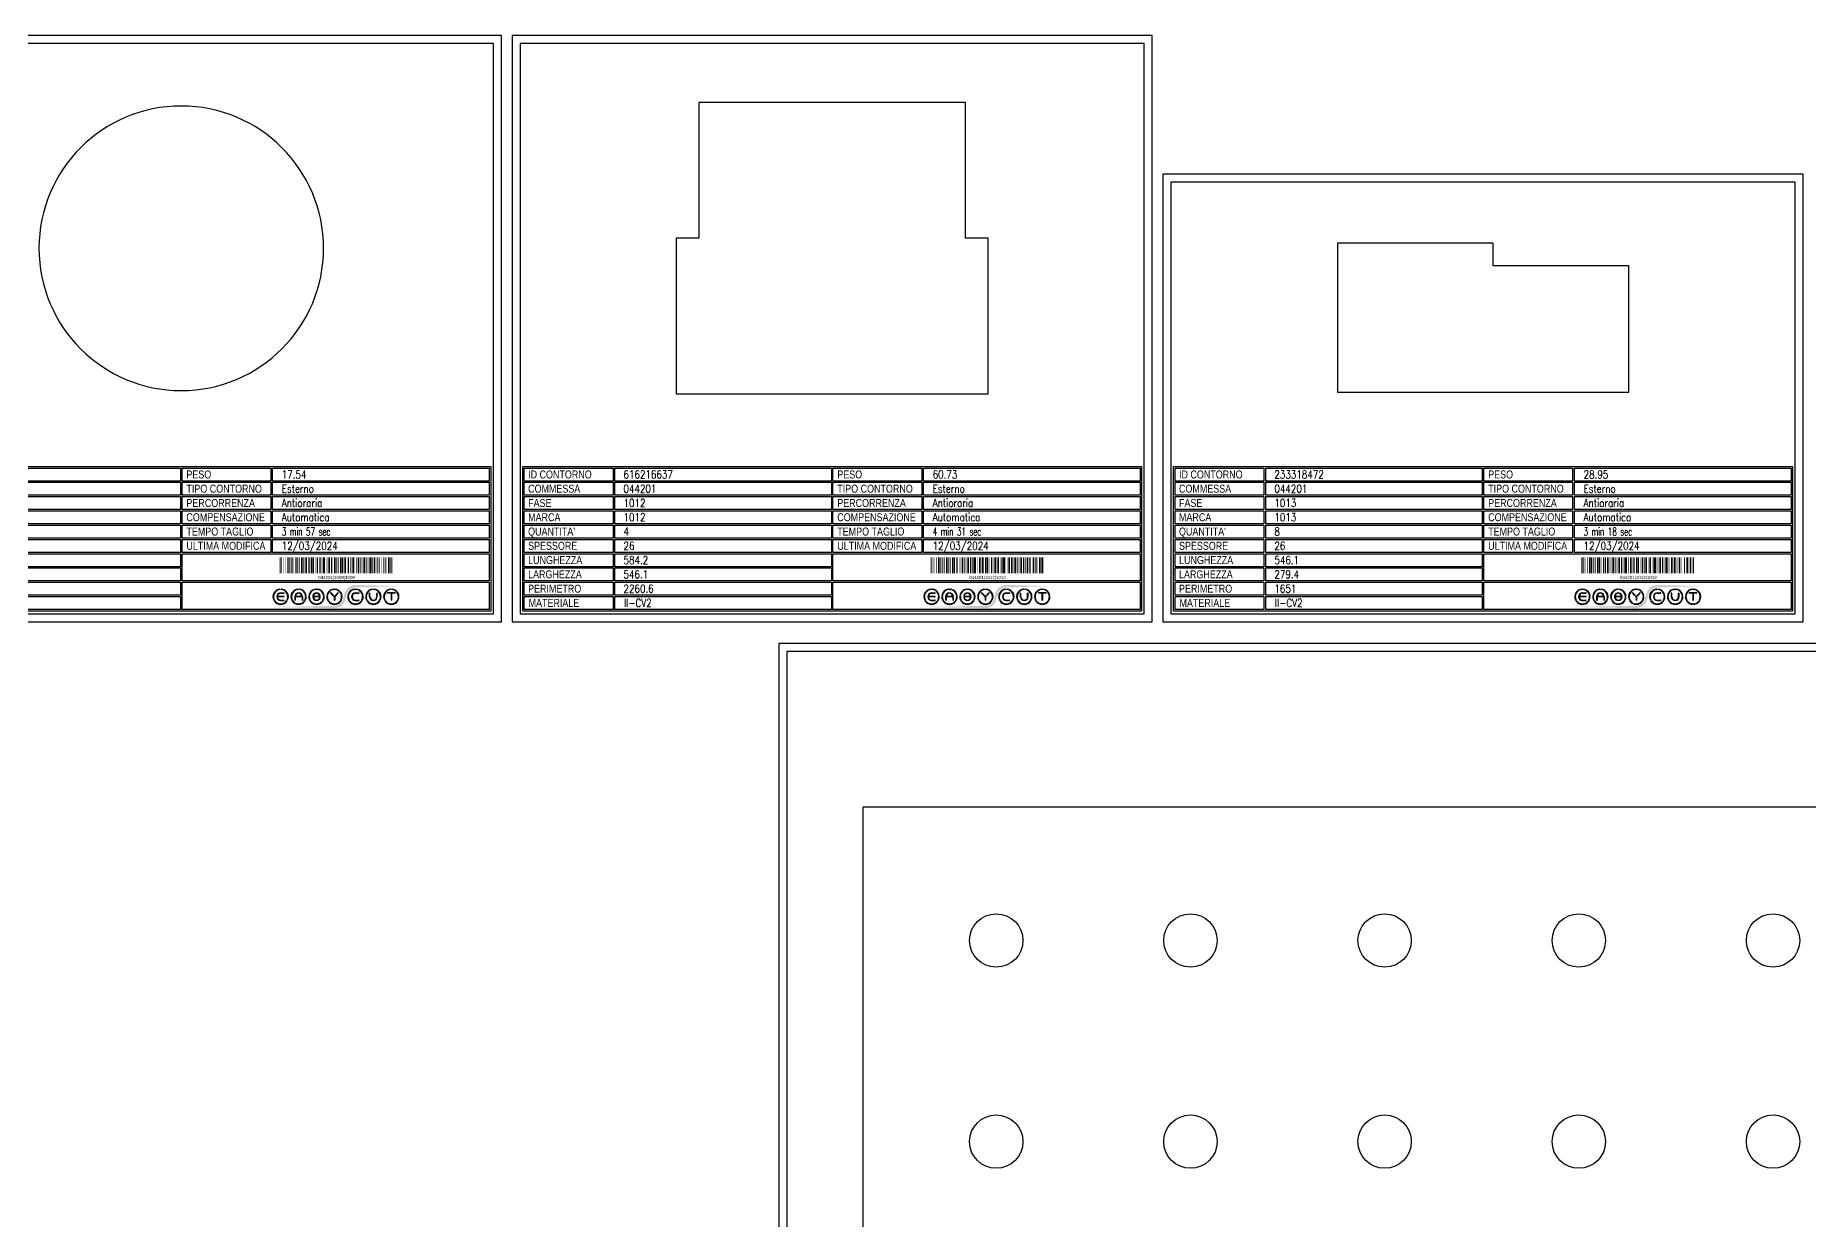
# Model space of a CAD drawing. Header units: millimetres. Extents: x 28039 to 145264, y 9873 to 40131.
# Drawn here: x 35985 to 39309, y 14433 to 16652 of the extents above; entities that cross this region are included whole.
import ezdxf
from ezdxf.enums import TextEntityAlignment as Align

# ---------------------------------------------------------------- set-up
doc = ezdxf.new("R2010")
doc.units = ezdxf.units.MM
doc.styles.add('EasyCutStyle', font='romans.shx', dxfattribs={"width": 0.8})
doc.styles.add('EasyCutStyle1', font='arial.ttf', dxfattribs={"width": 0.8})

# ---------------------------------------------------------------- blocks, each defined once
blk = doc.blocks.new('*U81')
at = {"color": 5}
blk.add_lwpolyline([(0, 0), (3000, 0), (3000, 3299), (0, 3299)], close=True, dxfattribs=at)
at = {"color": 7}
blk.add_lwpolyline([(15, 15), (2985, 15), (2985, 3284), (15, 3284)], close=True, dxfattribs=at)
at = {"color": 253}
blk.add_lwpolyline([(20, 291), (1180, 291), (1180, 20), (20, 20)], close=True, dxfattribs=at)
at = {"color": 2}
for points in [[(23, 288.1), (189.3, 288.1), (189.3, 263.7), (23, 263.7)], [(23, 288.1), (189.3, 288.1), (189.3, 263.7), (23, 263.7)], [(601.5, 288.1), (767.9, 288.1), (767.9, 263.7), (601.5, 263.7)], [(23, 261.4), (189.3, 261.4), (189.3, 237), (23, 237)], [(23, 234.6), (189.3, 234.6), (189.3, 210.2), (23, 210.2)], [(601.5, 261.4), (767.9, 261.4), (767.9, 237), (601.5, 237)], [(601.5, 234.6), (767.9, 234.6), (767.9, 210.2), (601.5, 210.2)], [(23, 207.9), (189.3, 207.9), (189.3, 183.4), (23, 183.4)], [(601.5, 207.9), (767.9, 207.9), (767.9, 183.4), (601.5, 183.4)], [(23, 181.1), (189.3, 181.1), (189.3, 156.7), (23, 156.7)], [(601.5, 181.1), (767.9, 181.1), (767.9, 156.7), (601.5, 156.7)], [(23, 154.3), (189.3, 154.3), (189.3, 129.9), (23, 129.9)], [(601.5, 154.3), (767.9, 154.3), (767.9, 129.9), (601.5, 129.9)], [(23, 127.6), (189.3, 127.6), (189.3, 103.1), (23, 103.1)], [(23, 100.8), (189.3, 100.8), (189.3, 76.4), (23, 76.4)], [(23, 74), (189.3, 74), (189.3, 49.6), (23, 49.6)], [(23, 47.3), (189.3, 47.3), (189.3, 22.9), (23, 22.9)]]:
    blk.add_lwpolyline(points, close=True, dxfattribs=at)
at = {"color": 1}
for points in [[(192.7, 288.1), (598.5, 288.1), (598.5, 263.7), (192.7, 263.7)], [(771.3, 288.1), (1177.2, 288.1), (1177.2, 263.7), (771.3, 263.7)], [(192.7, 261.4), (598.5, 261.4), (598.5, 237), (192.7, 237)], [(192.7, 234.6), (598.5, 234.6), (598.5, 210.2), (192.7, 210.2)], [(771.3, 261.4), (1177.2, 261.4), (1177.2, 237), (771.3, 237)], [(771.3, 234.6), (1177.2, 234.6), (1177.2, 210.2), (771.3, 210.2)], [(192.7, 207.9), (598.5, 207.9), (598.5, 183.4), (192.7, 183.4)], [(771.3, 207.9), (1177.2, 207.9), (1177.2, 183.4), (771.3, 183.4)], [(192.7, 181.1), (598.5, 181.1), (598.5, 156.7), (192.7, 156.7)], [(771.3, 181.1), (1177.2, 181.1), (1177.2, 156.7), (771.3, 156.7)], [(192.7, 154.3), (598.5, 154.3), (598.5, 129.9), (192.7, 129.9)], [(771.3, 154.3), (1177.2, 154.3), (1177.2, 129.9), (771.3, 129.9)], [(192.7, 127.6), (598.5, 127.6), (598.5, 103.1), (192.7, 103.1)], [(192.7, 100.8), (598.5, 100.8), (598.5, 76.4), (192.7, 76.4)], [(601.5, 127.6), (1177.2, 127.6), (1177.2, 76.4), (601.5, 76.4)], [(192.7, 74), (598.5, 74), (598.5, 49.6), (192.7, 49.6)], [(601.5, 74), (1177.2, 74), (1177.2, 22.9), (601.5, 22.9)], [(192.7, 47.3), (598.5, 47.3), (598.5, 22.9), (192.7, 22.9)]]:
    blk.add_lwpolyline(points, close=True, dxfattribs=at)
at = {"color": 161, "style": 'EasyCutStyle1', "width": 0.8}
for s, p in [('ID CONTORNO', (30.1, 268.6)), ('PESO', (609.6, 268.6)), ('COMMESSA', (30.1, 241.9)), ('TIPO CONTORNO', (609.6, 241.9)), ('FASE', (30.1, 215.1)), ('MARCA', (30.1, 188.4)), ('COMPENSAZIONE', (609.6, 188.4)), ('PERCORRENZA', (609.6, 215.1)), ("QUANTITA'", (30.1, 161.6)), ('TEMPO TAGLIO', (609.6, 161.6)), ('SPESSORE', (30.1, 134.8)), ('ULTIMA MODIFICA', (609.6, 134.8)), ('LUNGHEZZA', (30.1, 108.1)), ('LARGHEZZA', (30.1, 81.3)), ('PERIMETRO', (30.1, 54.5)), ('MATERIALE', (31, 27.8))]:
    blk.add_text(s, height=15, dxfattribs=at).set_placement(p)
at = {"style": 'EasyCutStyle'}
for tag, p, width in [('IDSHAPE', (208.9, 268.6), 0.8), ('WEIGTHSHAPE', (788.4, 268.6), 0.8), ('ORDERSHAPE', (208.9, 241.9), 0.8), ('TYPESHAPE', (788.4, 241.9), 0.8), ('PHASESHAPE', (208.9, 215.1), 0.8), ('MKSHAPE', (208.9, 188.4), 0.8), ('JOUSHAPE', (788.4, 215.1), 0.8), ('COMPSHAPE', (788.4, 188.4), 0.8), ('QTASHAPE', (208.9, 161.6), 0.8), ('TIMECUTSHAPE', (788.4, 161.6), 0.65), ('TKSHAPE', (208.9, 134.8), 0.8), ('LASTMODIFYSHAPE', (788.4, 134.8), 0.8), ('LENGTHSHAPE', (208.9, 108.1), 0.8), ('HEIGHTSHAPE', (208.9, 81.3), 0.8), ('PERIMETERSHAPE', (208.9, 54.5), 0.8), ('MATSHAPE', (209.8, 27.8), 0.8)]:
    blk.add_attdef(tag, p, '', height=15, dxfattribs=dict(at, width=width))
blk = doc.blocks.new('*U77')
at = {"color": 5}
blk.add_lwpolyline([(0, 0), (1200, 0), (1200, 1099), (0, 1099)], close=True, dxfattribs=at)
at = {"color": 7}
blk.add_lwpolyline([(15, 15), (1185, 15), (1185, 1084), (15, 1084)], close=True, dxfattribs=at)
at = {"color": 253}
blk.add_lwpolyline([(20, 291), (1180, 291), (1180, 20), (20, 20)], close=True, dxfattribs=at)
at = {"color": 2}
for points in [[(23, 288.1), (189.3, 288.1), (189.3, 263.7), (23, 263.7)], [(23, 288.1), (189.3, 288.1), (189.3, 263.7), (23, 263.7)], [(601.5, 288.1), (767.9, 288.1), (767.9, 263.7), (601.5, 263.7)], [(23, 261.4), (189.3, 261.4), (189.3, 237), (23, 237)], [(23, 234.6), (189.3, 234.6), (189.3, 210.2), (23, 210.2)], [(601.5, 261.4), (767.9, 261.4), (767.9, 237), (601.5, 237)], [(601.5, 234.6), (767.9, 234.6), (767.9, 210.2), (601.5, 210.2)], [(23, 207.9), (189.3, 207.9), (189.3, 183.4), (23, 183.4)], [(601.5, 207.9), (767.9, 207.9), (767.9, 183.4), (601.5, 183.4)], [(23, 181.1), (189.3, 181.1), (189.3, 156.7), (23, 156.7)], [(601.5, 181.1), (767.9, 181.1), (767.9, 156.7), (601.5, 156.7)], [(23, 154.3), (189.3, 154.3), (189.3, 129.9), (23, 129.9)], [(601.5, 154.3), (767.9, 154.3), (767.9, 129.9), (601.5, 129.9)], [(23, 127.6), (189.3, 127.6), (189.3, 103.1), (23, 103.1)], [(23, 100.8), (189.3, 100.8), (189.3, 76.4), (23, 76.4)], [(23, 74), (189.3, 74), (189.3, 49.6), (23, 49.6)], [(23, 47.3), (189.3, 47.3), (189.3, 22.9), (23, 22.9)]]:
    blk.add_lwpolyline(points, close=True, dxfattribs=at)
at = {"color": 1}
for points in [[(192.7, 288.1), (598.5, 288.1), (598.5, 263.7), (192.7, 263.7)], [(771.3, 288.1), (1177.2, 288.1), (1177.2, 263.7), (771.3, 263.7)], [(192.7, 261.4), (598.5, 261.4), (598.5, 237), (192.7, 237)], [(192.7, 234.6), (598.5, 234.6), (598.5, 210.2), (192.7, 210.2)], [(771.3, 261.4), (1177.2, 261.4), (1177.2, 237), (771.3, 237)], [(771.3, 234.6), (1177.2, 234.6), (1177.2, 210.2), (771.3, 210.2)], [(192.7, 207.9), (598.5, 207.9), (598.5, 183.4), (192.7, 183.4)], [(771.3, 207.9), (1177.2, 207.9), (1177.2, 183.4), (771.3, 183.4)], [(192.7, 181.1), (598.5, 181.1), (598.5, 156.7), (192.7, 156.7)], [(771.3, 181.1), (1177.2, 181.1), (1177.2, 156.7), (771.3, 156.7)], [(192.7, 154.3), (598.5, 154.3), (598.5, 129.9), (192.7, 129.9)], [(771.3, 154.3), (1177.2, 154.3), (1177.2, 129.9), (771.3, 129.9)], [(192.7, 127.6), (598.5, 127.6), (598.5, 103.1), (192.7, 103.1)], [(192.7, 100.8), (598.5, 100.8), (598.5, 76.4), (192.7, 76.4)], [(601.5, 127.6), (1177.2, 127.6), (1177.2, 76.4), (601.5, 76.4)], [(192.7, 74), (598.5, 74), (598.5, 49.6), (192.7, 49.6)], [(601.5, 74), (1177.2, 74), (1177.2, 22.9), (601.5, 22.9)], [(192.7, 47.3), (598.5, 47.3), (598.5, 22.9), (192.7, 22.9)]]:
    blk.add_lwpolyline(points, close=True, dxfattribs=at)
at = {"color": 161, "style": 'EasyCutStyle1', "width": 0.8}
for s, p in [('ID CONTORNO', (30.1, 268.6)), ('PESO', (609.6, 268.6)), ('COMMESSA', (30.1, 241.9)), ('TIPO CONTORNO', (609.6, 241.9)), ('FASE', (30.1, 215.1)), ('MARCA', (30.1, 188.4)), ('COMPENSAZIONE', (609.6, 188.4)), ('PERCORRENZA', (609.6, 215.1)), ("QUANTITA'", (30.1, 161.6)), ('TEMPO TAGLIO', (609.6, 161.6)), ('SPESSORE', (30.1, 134.8)), ('ULTIMA MODIFICA', (609.6, 134.8)), ('LUNGHEZZA', (30.1, 108.1)), ('LARGHEZZA', (30.1, 81.3)), ('PERIMETRO', (30.1, 54.5)), ('MATERIALE', (31, 27.8))]:
    blk.add_text(s, height=15, dxfattribs=at).set_placement(p)
at = {"style": 'EasyCutStyle'}
for tag, p, width in [('IDSHAPE', (208.9, 268.6), 0.8), ('WEIGTHSHAPE', (788.4, 268.6), 0.8), ('ORDERSHAPE', (208.9, 241.9), 0.8), ('TYPESHAPE', (788.4, 241.9), 0.8), ('PHASESHAPE', (208.9, 215.1), 0.8), ('MKSHAPE', (208.9, 188.4), 0.8), ('JOUSHAPE', (788.4, 215.1), 0.8), ('COMPSHAPE', (788.4, 188.4), 0.8), ('QTASHAPE', (208.9, 161.6), 0.8), ('TIMECUTSHAPE', (788.4, 161.6), 0.65), ('TKSHAPE', (208.9, 134.8), 0.8), ('LASTMODIFYSHAPE', (788.4, 134.8), 0.8), ('LENGTHSHAPE', (208.9, 108.1), 0.8), ('HEIGHTSHAPE', (208.9, 81.3), 0.8), ('PERIMETERSHAPE', (208.9, 54.5), 0.8), ('MATSHAPE', (209.8, 27.8), 0.8)]:
    blk.add_attdef(tag, p, '', height=15, dxfattribs=dict(at, width=width))
blk = doc.blocks.new('Logo')
h = blk.add_hatch(color=256)
h.set_gradient(color1=(255, 0, 0), color2=(255, 255, 0), tint=1)
h.paths.add_polyline_path([(20.5, 4.4, -0.339454), (37.1, 17.2), (118.6, 19.6), (37.1, 22, 0.339454), (15.8, 5.7), (13.2, -4.2, -0.339454), (-3.4, -16.9), (-118.2, -19.3), (-3.4, -21.7, 0.339454), (17.8, -5.4)])
for color, points in [(140, [(-115.9, -5.7, -1), (-116.7, -6.1, -0.520567), (-104.9, 14.3, -1), (-104.9, 13.5, 0.520567)]), (256, [(-97.3, 0.4), (-110, 0.4, -0.394366), (-103.7, 6.3), (-97.3, 6.3, 1), (-97.3, 7.2), (-103.7, 7.2, 1), (-103.7, -7.2), (-97.3, -7.2, 1), (-97.3, -6.3), (-103.7, -6.3, -0.394366), (-110, -0.4), (-97.3, -0.4, 1)]), (140, [(-91.4, -5.7, 1), (-90.6, -6.1, 0.520567), (-102.4, 14.3, 0.916853), (-102.6, 13.5, 0.043377), (-102.5, 13.5, -0.520567)]), (140, [(-82.3, -5.7, -1), (-83.1, -6.1, -0.520567), (-71.3, 14.3, -1), (-71.3, 13.5, 0.520567)]), (140, [(-57.8, -5.7, 1), (-57, -6.1, 0.520567), (-68.8, 14.3, 1), (-68.9, 13.5, -0.520567)]), (140, [(-48.7, -5.7, -1), (-49.5, -6.1, -0.520567), (-37.7, 14.3, -1), (-37.7, 13.5, 0.520567)]), (256, [(-31.2, -0.4, -0.486114), (-30.3, -1.5, -0.776377), (-42.6, -1.6, 1), (-43.4, -1.9, 0.776377), (-29.5, -1.7, 0.486114), (-31.2, 0.4), (-41.8, 0.4, -0.486114), (-42.6, 1.5, -0.776377), (-30.4, 1.6, 1), (-29.5, 1.9, 0.776377), (-43.5, 1.7, 0.486114), (-41.8, -0.4)]), (140, [(-24.2, -5.7, 1), (-23.4, -6.1, 0.520567), (-35.2, 14.3, 1), (-35.3, 13.5, -0.520567)]), (140, [(-15.1, -5.7, -1), (-15.9, -6.1, -0.520567), (-4.1, 14.3, -1), (-4.1, 13.5, 0.520567)]), (256, [(-9.3, 7.1, 1), (-10, 6.5), (-3.3, -0.2), (-3.3, -6.3, 1), (-2.4, -6.3), (-2.4, -0.2), (4.2, 6.5, 1), (3.6, 7.1), (-2.9, 0.6)]), (140, [(9.4, -5.7, 1), (10.2, -6.1, 0.520567), (-1.6, 14.3, 1), (-1.7, 13.5, -0.520567)]), (140, [(24.2, -5.7, -1), (23.4, -6.1, -0.520567), (35.2, 14.3, -1), (35.3, 13.5, 0.520567)]), (256, [(36.5, -7.2), (42.8, -7.2, 1), (42.8, -6.3), (36.5, -6.3, -1), (36.5, 6.3), (42.8, 6.3, 1), (42.8, 7.2), (36.5, 7.2, 1)]), (140, [(48.7, -5.7, 1), (49.5, -6.1, 0.520567), (37.7, 14.3, 1), (37.7, 13.5, -0.520567)]), (140, [(57.8, -5.7, -1), (57, -6.1, -0.520567), (68.8, 14.3, -1), (68.9, 13.5, 0.520567)]), (256, [(63.7, 0), (63.7, 6.3, 1), (62.9, 6.3), (62.9, 0, 1), (77.3, 0), (77.3, 6.3, 1), (76.4, 6.3), (76.4, 0, -1)]), (140, [(82.3, -5.7, 1), (83.1, -6.1, 0.520567), (71.3, 14.3, 1), (71.3, 13.5, -0.520567)]), (140, [(91.4, -5.7, -1), (90.6, -6.1, -0.520567), (102.4, 14.3, -1), (102.5, 13.5, 0.520567)]), (256, [(96.9, 7.2, 1), (96.9, 6.3), (103.2, 6.3), (103.2, -6.3, 1), (104.1, -6.3), (104.1, 6.3), (110.4, 6.3, 1), (110.4, 7.2)]), (140, [(115.9, -5.7, 1), (116.7, -6.1, 0.520567), (104.9, 14.3, 1), (104.9, 13.5, -0.520567)]), (140, [(-91.9, -8.3, 1), (-92.6, -7.8, -0.520567), (-114.8, -7.8, 1), (-115.5, -8.3, 0.520567)]), (140, [(-58.3, -8.3, 1), (-59, -7.8, -0.520567), (-81.2, -7.8, 1), (-81.9, -8.3, 0.520567)]), (140, [(-24.7, -8.3, 1), (-25.4, -7.8, -0.520567), (-47.6, -7.8, 1), (-48.3, -8.3, 0.520567)]), (140, [(8.9, -8.3, 1), (8.2, -7.8, -0.520567), (-14, -7.8, 1), (-14.7, -8.3, 0.520567)]), (140, [(48.3, -8.3, 1), (47.6, -7.8, -0.520567), (25.4, -7.8, 1), (24.7, -8.3, 0.520567)]), (140, [(81.9, -8.3, 1), (81.2, -7.8, -0.520567), (59, -7.8, 1), (58.3, -8.3, 0.520567)]), (140, [(115.5, -8.3, 1), (114.8, -7.8, -0.520567), (92.6, -7.8, 1), (91.9, -8.3, 0.520567)])]:
    blk.add_hatch(color=color).paths.add_polyline_path(points)
h = blk.add_hatch(color=256)
h.paths.add_polyline_path([(-63.7, -0.4), (-63.7, -6.3, 1), (-62.9, -6.3), (-62.9, 0, 1), (-77.3, 0), (-77.3, -6.3, 1), (-76.4, -6.3), (-76.4, -0.4)])
h.paths.add_polyline_path([(-76.4, 0.4, -0.933992), (-63.8, 0.4)], flags=16)
for p, q in [((-97.3, 0.4), (-110, 0.4)), ((-103.7, 7.2), (-97.3, 7.2)), ((-103.7, 6.3), (-97.3, 6.3)), ((-77.3, 0), (-77.3, -6.3)), ((-63.8, 0.4), (-76.4, 0.4)), ((-62.9, 0), (-62.9, -6.3)), ((-31.2, 0.4), (-41.8, 0.4)), ((-3.3, -0.2), (-10, 6.5)), ((-2.9, 0.6), (-9.3, 7.1)), ((-2.9, 0.6), (3.6, 7.1)), ((-2.4, -0.2), (4.2, 6.5)), ((36.5, 7.2), (42.8, 7.2)), ((36.5, 6.3), (42.8, 6.3)), ((62.9, 0), (62.9, 6.3)), ((63.7, 0), (63.7, 6.3)), ((76.4, 0), (76.4, 6.3)), ((77.3, 0), (77.3, 6.3)), ((110.4, 7.2), (96.9, 7.2)), ((103.2, 6.3), (96.9, 6.3)), ((103.2, 6.3), (103.2, -6.3)), ((104.1, 6.3), (104.1, -6.3)), ((110.4, 6.3), (104.1, 6.3)), ((-97.3, -0.4), (-110, -0.4)), ((-103.7, -6.3), (-97.3, -6.3)), ((-103.7, -7.2), (-97.3, -7.2)), ((-76.4, -0.4), (-76.4, -6.3)), ((-63.7, -0.4), (-76.4, -0.4)), ((-63.7, -0.4), (-63.7, -6.3)), ((-31.2, -0.4), (-41.8, -0.4)), ((-3.3, -0.2), (-3.3, -6.3)), ((-2.4, -0.2), (-2.4, -6.3)), ((36.5, -6.3), (42.8, -6.3)), ((36.5, -7.2), (42.8, -7.2))]:
    blk.add_line(p, q)
at = {"color": 140}
for centre, radius, start, end in [((-103.7, 0), 14.4, 95, 205), ((-103.7, 0), 13.5, 95, 205), ((-104.9, 13.9), 0.432, 275, 95), ((-102.5, 13.9), 0.432, 85, 265), ((-103.7, 0), 13.5, 335, 85), ((-103.7, 0), 14.4, 335, 85), ((-70.1, 0), 14.4, 95, 205), ((-70.1, 0), 13.5, 95, 205), ((-71.3, 13.9), 0.432, 275, 95), ((-68.9, 13.9), 0.432, 85, 265), ((-70.1, 0), 13.5, 335, 85), ((-70.1, 0), 14.4, 335, 85), ((-36.5, 0), 14.4, 95, 205), ((-36.5, 0), 13.5, 95, 205), ((-37.7, 13.9), 0.432, 275, 95), ((-35.3, 13.9), 0.432, 85, 265), ((-36.5, 0), 13.5, 335, 85), ((-36.5, 0), 14.4, 335, 85), ((-2.9, 0), 14.4, 95, 205), ((-2.9, 0), 13.5, 95, 205), ((-4.1, 13.9), 0.432, 275, 95), ((-1.7, 13.9), 0.432, 85, 265), ((-2.9, 0), 13.5, 335, 85), ((-2.9, 0), 14.4, 335, 85), ((36.5, 0), 14.4, 95, 205), ((36.5, 0), 13.5, 95, 205), ((35.3, 13.9), 0.432, 275, 95), ((37.7, 13.9), 0.432, 85, 265), ((36.5, 0), 14.4, 335, 85), ((36.5, 0), 13.5, 335, 85), ((70.1, 0), 14.4, 95, 205), ((70.1, 0), 13.5, 95, 205), ((68.9, 13.9), 0.432, 275, 95), ((71.3, 13.9), 0.432, 85, 265), ((70.1, 0), 14.4, 335, 85), ((70.1, 0), 13.5, 335, 85), ((103.7, 0), 14.4, 95, 205), ((103.7, 0), 13.5, 95, 205), ((102.5, 13.9), 0.432, 275, 95), ((104.9, 13.9), 0.432, 85, 265), ((103.7, 0), 14.4, 335, 85), ((103.7, 0), 13.5, 335, 85), ((-116.3, -5.9), 0.432, 205, 25), ((-115.1, -8), 0.432, 35, 215), ((-103.7, 0), 14.4, 215, 325), ((-103.7, 0), 13.5, 215, 325), ((-92.2, -8), 0.432, 325, 145), ((-91, -5.9), 0.432, 155, 335), ((-82.7, -5.9), 0.432, 205, 25), ((-81.5, -8), 0.432, 35, 215), ((-70.1, 0), 14.4, 215, 325), ((-70.1, 0), 13.5, 215, 325), ((-58.6, -8), 0.432, 325, 145), ((-57.4, -5.9), 0.432, 155, 335), ((-49.1, -5.9), 0.432, 205, 25), ((-47.9, -8), 0.432, 35, 215), ((-36.5, 0), 14.4, 215, 325), ((-36.5, 0), 13.5, 215, 325), ((-25, -8), 0.432, 325, 145), ((-23.8, -5.9), 0.432, 155, 335), ((-15.5, -5.9), 0.432, 205, 25), ((-14.3, -8), 0.432, 35, 215), ((-2.9, 0), 14.4, 215, 325), ((-2.9, 0), 13.5, 215, 325), ((8.6, -8), 0.432, 325, 145), ((9.8, -5.9), 0.432, 155, 335), ((23.8, -5.9), 0.432, 205, 25), ((25, -8), 0.432, 35, 215), ((36.5, 0), 14.4, 215, 325), ((36.5, 0), 13.5, 215, 325), ((47.9, -8), 0.432, 325, 145), ((49.1, -5.9), 0.432, 155, 335), ((57.4, -5.9), 0.432, 205, 25), ((58.6, -8), 0.432, 35, 215), ((70.1, 0), 14.4, 215, 325), ((70.1, 0), 13.5, 215, 325), ((81.5, -8), 0.432, 325, 145), ((82.7, -5.9), 0.432, 155, 335), ((91, -5.9), 0.432, 205, 25), ((92.2, -8), 0.432, 35, 215), ((103.7, 0), 14.4, 215, 325), ((103.7, 0), 13.5, 215, 325), ((115.1, -8), 0.432, 325, 145), ((116.3, -5.9), 0.432, 155, 335)]:
    blk.add_arc(centre, radius, start, end, dxfattribs=at)
for centre, radius, start, end in [((-103.7, 0), 7.2, 90, 270), ((-103.7, 0), 6.34, 90, 176.0904), ((-97.3, 6.8), 0.432, 270, 90), ((-97.3, 0), 0.432, 270, 90), ((-70.1, 0), 7.2, 0, 180), ((-70.1, 0), 6.34, 3.9096, 176.0904), ((-36.5, 0), 7.2, 15, 166.2998), ((-41.8, 1.3), 1.73, 166.2998, 270), ((-41.8, 1.3), 0.864, 166.2998, 270), ((-36.5, 0), 6.34, 15, 166.2998), ((-31.2, -1.3), 1.73, 346.2998, 90), ((-29.9, 1.8), 0.432, 195, 15), ((-9.6, 6.8), 0.432, 45, 225), ((3.9, 6.8), 0.432, 315, 135), ((36.5, 0), 7.2, 90, 270), ((36.5, 0), 6.34, 90, 270), ((42.8, 6.8), 0.432, 270, 90), ((63.3, 6.3), 0.432, 0, 180), ((70.1, 0), 7.2, 180, 0), ((70.1, 0), 6.34, 180, 0), ((76.8, 6.3), 0.432, 0, 180), ((96.9, 6.8), 0.432, 90, 270), ((110.4, 6.8), 0.432, 270, 90), ((-103.7, 0), 6.34, 183.9096, 270), ((-97.3, -6.8), 0.432, 270, 90), ((-76.8, -6.3), 0.432, 180, 0), ((-63.3, -6.3), 0.432, 180, 0), ((-43, -1.8), 0.432, 15, 195), ((-36.5, 0), 7.2, 195, 346.2998), ((-36.5, 0), 6.34, 195, 346.2998), ((-31.2, -1.3), 0.864, 346.2998, 90), ((-2.9, -6.3), 0.432, 180, 0), ((42.8, -6.8), 0.432, 270, 90), ((103.7, -6.3), 0.432, 180, 0)]:
    blk.add_arc(centre, radius, start, end)
blk = doc.blocks.new('BARCODE128_101531296', base_point=(36548.8, 15633.4))
at = {"linetype": 'Continuous'}
for points, const_width in [([(36549.8, 15633.4), (36549.8, 15663.4)], 2), ([(36552.3, 15633.4), (36552.3, 15663.4)], 1), ([(36555.3, 15633.4), (36555.3, 15663.4)], 1), ([(36560.3, 15633.4), (36560.3, 15663.4)], 1), ([(36564.3, 15633.4), (36564.3, 15663.4)], 3), ([(36567.8, 15633.4), (36567.8, 15663.4)], 2), ([(36571.8, 15633.4), (36571.8, 15663.4)], 2), ([(36575.3, 15633.4), (36575.3, 15663.4)], 1), ([(36579.3, 15633.4), (36579.3, 15663.4)], 3), ([(36582.8, 15633.4), (36582.8, 15663.4)], 2), ([(36586.3, 15633.4), (36586.3, 15663.4)], 1), ([(36590.3, 15633.4), (36590.3, 15663.4)], 3), ([(36593.8, 15633.4), (36593.8, 15663.4)], 2), ([(36598.3, 15633.4), (36598.3, 15663.4)], 3), ([(36602.3, 15633.4), (36602.3, 15663.4)], 1), ([(36604.3, 15633.4), (36604.3, 15663.4)], 1), ([(36608.3, 15633.4), (36608.3, 15663.4)], 3), ([(36611.8, 15633.4), (36611.8, 15663.4)], 2), ([(36615.3, 15633.4), (36615.3, 15663.4)], 1), ([(36619.3, 15633.4), (36619.3, 15663.4)], 3), ([(36623.8, 15633.4), (36623.8, 15663.4)], 2), ([(36626.3, 15633.4), (36626.3, 15663.4)], 1), ([(36628.3, 15633.4), (36628.3, 15663.4)], 1), ([(36631.8, 15633.4), (36631.8, 15663.4)], 4), ([(36637.3, 15633.4), (36637.3, 15663.4)], 1), ([(36641.3, 15633.4), (36641.3, 15663.4)], 3), ([(36645.8, 15633.4), (36645.8, 15663.4)], 2), ([(36648.3, 15633.4), (36648.3, 15663.4)], 1), ([(36652.3, 15633.4), (36652.3, 15663.4)], 3), ([(36655.8, 15633.4), (36655.8, 15663.4)], 2), ([(36659.3, 15633.4), (36659.3, 15663.4)], 1), ([(36663.3, 15633.4), (36663.3, 15663.4)], 3), ([(36666.8, 15633.4), (36666.8, 15663.4)], 2), ([(36671.3, 15633.4), (36671.3, 15663.4)], 3), ([(36675.3, 15633.4), (36675.3, 15663.4)], 1), ([(36677.8, 15633.4), (36677.8, 15663.4)], 2), ([(36681.3, 15633.4), (36681.3, 15663.4)], 1), ([(36683.3, 15633.4), (36683.3, 15663.4)], 1), ([(36686.8, 15633.4), (36686.8, 15663.4)], 4), ([(36692.3, 15633.4), (36692.3, 15663.4)], 1), ([(36696.3, 15633.4), (36696.3, 15663.4)], 3), ([(36700.8, 15633.4), (36700.8, 15663.4)], 2), ([(36703.3, 15633.4), (36703.3, 15663.4)], 1), ([(36707.3, 15633.4), (36707.3, 15663.4)], 3), ([(36710.8, 15633.4), (36710.8, 15663.4)], 2), ([(36714.3, 15633.4), (36714.3, 15663.4)], 1), ([(36718.3, 15633.4), (36718.3, 15663.4)], 3), ([(36721.8, 15633.4), (36721.8, 15663.4)], 2), ([(36726.3, 15633.4), (36726.3, 15663.4)], 3), ([(36730.3, 15633.4), (36730.3, 15663.4)], 1), ([(36732.8, 15633.4), (36732.8, 15663.4)], 2), ([(36736.3, 15633.4), (36736.3, 15663.4)], 1), ([(36740.3, 15633.4), (36740.3, 15663.4)], 1), ([(36743.8, 15633.4), (36743.8, 15663.4)], 2), ([(36747.8, 15633.4), (36747.8, 15663.4)], 2), ([(36753.3, 15633.4), (36753.3, 15663.4)], 3), ([(36756.3, 15633.4), (36756.3, 15663.4)], 1), ([(36758.8, 15633.4), (36758.8, 15663.4)], 2)]:
    blk.add_lwpolyline(points, dxfattribs=dict(at, const_width=const_width))
blk.add_text('044201|1009|1009', height=6).set_placement((36655.3, 15622.9), align=Align.CENTER)
blk = doc.blocks.new('BARCODE128_616216637', base_point=(37768.8, 15633.4))
at = {"linetype": 'Continuous'}
for points, const_width in [([(37769.8, 15633.4), (37769.8, 15663.4)], 2), ([(37772.3, 15633.4), (37772.3, 15663.4)], 1), ([(37775.3, 15633.4), (37775.3, 15663.4)], 1), ([(37780.3, 15633.4), (37780.3, 15663.4)], 1), ([(37784.3, 15633.4), (37784.3, 15663.4)], 3), ([(37787.8, 15633.4), (37787.8, 15663.4)], 2), ([(37791.8, 15633.4), (37791.8, 15663.4)], 2), ([(37795.3, 15633.4), (37795.3, 15663.4)], 1), ([(37799.3, 15633.4), (37799.3, 15663.4)], 3), ([(37802.8, 15633.4), (37802.8, 15663.4)], 2), ([(37806.3, 15633.4), (37806.3, 15663.4)], 1), ([(37810.3, 15633.4), (37810.3, 15663.4)], 3), ([(37813.8, 15633.4), (37813.8, 15663.4)], 2), ([(37818.3, 15633.4), (37818.3, 15663.4)], 3), ([(37822.3, 15633.4), (37822.3, 15663.4)], 1), ([(37824.3, 15633.4), (37824.3, 15663.4)], 1), ([(37828.3, 15633.4), (37828.3, 15663.4)], 3), ([(37831.8, 15633.4), (37831.8, 15663.4)], 2), ([(37835.3, 15633.4), (37835.3, 15663.4)], 1), ([(37839.3, 15633.4), (37839.3, 15663.4)], 3), ([(37843.8, 15633.4), (37843.8, 15663.4)], 2), ([(37846.3, 15633.4), (37846.3, 15663.4)], 1), ([(37848.3, 15633.4), (37848.3, 15663.4)], 1), ([(37851.8, 15633.4), (37851.8, 15663.4)], 4), ([(37857.3, 15633.4), (37857.3, 15663.4)], 1), ([(37861.3, 15633.4), (37861.3, 15663.4)], 3), ([(37865.8, 15633.4), (37865.8, 15663.4)], 2), ([(37868.3, 15633.4), (37868.3, 15663.4)], 1), ([(37872.3, 15633.4), (37872.3, 15663.4)], 3), ([(37875.8, 15633.4), (37875.8, 15663.4)], 2), ([(37879.3, 15633.4), (37879.3, 15663.4)], 1), ([(37883.3, 15633.4), (37883.3, 15663.4)], 3), ([(37887.8, 15633.4), (37887.8, 15663.4)], 2), ([(37890.8, 15633.4), (37890.8, 15663.4)], 2), ([(37895.3, 15633.4), (37895.3, 15663.4)], 3), ([(37899.3, 15633.4), (37899.3, 15663.4)], 1), ([(37901.3, 15633.4), (37901.3, 15663.4)], 1), ([(37903.3, 15633.4), (37903.3, 15663.4)], 1), ([(37906.8, 15633.4), (37906.8, 15663.4)], 4), ([(37912.3, 15633.4), (37912.3, 15663.4)], 1), ([(37916.3, 15633.4), (37916.3, 15663.4)], 3), ([(37920.8, 15633.4), (37920.8, 15663.4)], 2), ([(37923.3, 15633.4), (37923.3, 15663.4)], 1), ([(37927.3, 15633.4), (37927.3, 15663.4)], 3), ([(37930.8, 15633.4), (37930.8, 15663.4)], 2), ([(37934.3, 15633.4), (37934.3, 15663.4)], 1), ([(37938.3, 15633.4), (37938.3, 15663.4)], 3), ([(37942.8, 15633.4), (37942.8, 15663.4)], 2), ([(37945.8, 15633.4), (37945.8, 15663.4)], 2), ([(37950.3, 15633.4), (37950.3, 15663.4)], 3), ([(37954.3, 15633.4), (37954.3, 15663.4)], 1), ([(37956.3, 15633.4), (37956.3, 15663.4)], 1), ([(37961.3, 15633.4), (37961.3, 15663.4)], 3), ([(37964.8, 15633.4), (37964.8, 15663.4)], 2), ([(37967.8, 15633.4), (37967.8, 15663.4)], 2), ([(37973.3, 15633.4), (37973.3, 15663.4)], 3), ([(37976.3, 15633.4), (37976.3, 15663.4)], 1), ([(37978.8, 15633.4), (37978.8, 15663.4)], 2)]:
    blk.add_lwpolyline(points, dxfattribs=dict(at, const_width=const_width))
blk.add_text('044201|1012|1012', height=6).set_placement((37875.3, 15622.9), align=Align.CENTER)
blk = doc.blocks.new('*U4')
at = {"color": 5}
blk.add_lwpolyline([(0, 0), (1200, 0), (1200, 839), (0, 839)], close=True, dxfattribs=at)
at = {"color": 7}
blk.add_lwpolyline([(15, 15), (1185, 15), (1185, 824), (15, 824)], close=True, dxfattribs=at)
at = {"color": 253}
blk.add_lwpolyline([(20, 291), (1180, 291), (1180, 20), (20, 20)], close=True, dxfattribs=at)
at = {"color": 2}
for points in [[(23, 288.1), (189.3, 288.1), (189.3, 263.7), (23, 263.7)], [(23, 288.1), (189.3, 288.1), (189.3, 263.7), (23, 263.7)], [(601.5, 288.1), (767.9, 288.1), (767.9, 263.7), (601.5, 263.7)], [(23, 261.4), (189.3, 261.4), (189.3, 237), (23, 237)], [(23, 234.6), (189.3, 234.6), (189.3, 210.2), (23, 210.2)], [(601.5, 261.4), (767.9, 261.4), (767.9, 237), (601.5, 237)], [(601.5, 234.6), (767.9, 234.6), (767.9, 210.2), (601.5, 210.2)], [(23, 207.9), (189.3, 207.9), (189.3, 183.4), (23, 183.4)], [(601.5, 207.9), (767.9, 207.9), (767.9, 183.4), (601.5, 183.4)], [(23, 181.1), (189.3, 181.1), (189.3, 156.7), (23, 156.7)], [(601.5, 181.1), (767.9, 181.1), (767.9, 156.7), (601.5, 156.7)], [(23, 154.3), (189.3, 154.3), (189.3, 129.9), (23, 129.9)], [(601.5, 154.3), (767.9, 154.3), (767.9, 129.9), (601.5, 129.9)], [(23, 127.6), (189.3, 127.6), (189.3, 103.1), (23, 103.1)], [(23, 100.8), (189.3, 100.8), (189.3, 76.4), (23, 76.4)], [(23, 74), (189.3, 74), (189.3, 49.6), (23, 49.6)], [(23, 47.3), (189.3, 47.3), (189.3, 22.9), (23, 22.9)]]:
    blk.add_lwpolyline(points, close=True, dxfattribs=at)
at = {"color": 1}
for points in [[(192.7, 288.1), (598.5, 288.1), (598.5, 263.7), (192.7, 263.7)], [(771.3, 288.1), (1177.2, 288.1), (1177.2, 263.7), (771.3, 263.7)], [(192.7, 261.4), (598.5, 261.4), (598.5, 237), (192.7, 237)], [(192.7, 234.6), (598.5, 234.6), (598.5, 210.2), (192.7, 210.2)], [(771.3, 261.4), (1177.2, 261.4), (1177.2, 237), (771.3, 237)], [(771.3, 234.6), (1177.2, 234.6), (1177.2, 210.2), (771.3, 210.2)], [(192.7, 207.9), (598.5, 207.9), (598.5, 183.4), (192.7, 183.4)], [(771.3, 207.9), (1177.2, 207.9), (1177.2, 183.4), (771.3, 183.4)], [(192.7, 181.1), (598.5, 181.1), (598.5, 156.7), (192.7, 156.7)], [(771.3, 181.1), (1177.2, 181.1), (1177.2, 156.7), (771.3, 156.7)], [(192.7, 154.3), (598.5, 154.3), (598.5, 129.9), (192.7, 129.9)], [(771.3, 154.3), (1177.2, 154.3), (1177.2, 129.9), (771.3, 129.9)], [(192.7, 127.6), (598.5, 127.6), (598.5, 103.1), (192.7, 103.1)], [(192.7, 100.8), (598.5, 100.8), (598.5, 76.4), (192.7, 76.4)], [(601.5, 127.6), (1177.2, 127.6), (1177.2, 76.4), (601.5, 76.4)], [(192.7, 74), (598.5, 74), (598.5, 49.6), (192.7, 49.6)], [(601.5, 74), (1177.2, 74), (1177.2, 22.9), (601.5, 22.9)], [(192.7, 47.3), (598.5, 47.3), (598.5, 22.9), (192.7, 22.9)]]:
    blk.add_lwpolyline(points, close=True, dxfattribs=at)
at = {"color": 161, "style": 'EasyCutStyle1', "width": 0.8}
for s, p in [('ID CONTORNO', (30.1, 268.6)), ('PESO', (609.6, 268.6)), ('COMMESSA', (30.1, 241.9)), ('TIPO CONTORNO', (609.6, 241.9)), ('FASE', (30.1, 215.1)), ('MARCA', (30.1, 188.4)), ('COMPENSAZIONE', (609.6, 188.4)), ('PERCORRENZA', (609.6, 215.1)), ("QUANTITA'", (30.1, 161.6)), ('TEMPO TAGLIO', (609.6, 161.6)), ('SPESSORE', (30.1, 134.8)), ('ULTIMA MODIFICA', (609.6, 134.8)), ('LUNGHEZZA', (30.1, 108.1)), ('LARGHEZZA', (30.1, 81.3)), ('PERIMETRO', (30.1, 54.5)), ('MATERIALE', (31, 27.8))]:
    blk.add_text(s, height=15, dxfattribs=at).set_placement(p)
at = {"style": 'EasyCutStyle'}
for tag, p, width in [('IDSHAPE', (208.9, 268.6), 0.8), ('WEIGTHSHAPE', (788.4, 268.6), 0.8), ('ORDERSHAPE', (208.9, 241.9), 0.8), ('TYPESHAPE', (788.4, 241.9), 0.8), ('PHASESHAPE', (208.9, 215.1), 0.8), ('MKSHAPE', (208.9, 188.4), 0.8), ('JOUSHAPE', (788.4, 215.1), 0.8), ('COMPSHAPE', (788.4, 188.4), 0.8), ('QTASHAPE', (208.9, 161.6), 0.8), ('TIMECUTSHAPE', (788.4, 161.6), 0.65), ('TKSHAPE', (208.9, 134.8), 0.8), ('LASTMODIFYSHAPE', (788.4, 134.8), 0.8), ('LENGTHSHAPE', (208.9, 108.1), 0.8), ('HEIGHTSHAPE', (208.9, 81.3), 0.8), ('PERIMETERSHAPE', (208.9, 54.5), 0.8), ('MATSHAPE', (209.8, 27.8), 0.8)]:
    blk.add_attdef(tag, p, '', height=15, dxfattribs=dict(at, width=width))
blk = doc.blocks.new('BARCODE128_233318472', base_point=(38988.8, 15633.4))
at = {"linetype": 'Continuous'}
for points, const_width in [([(38989.8, 15633.4), (38989.8, 15663.4)], 2), ([(38992.3, 15633.4), (38992.3, 15663.4)], 1), ([(38995.3, 15633.4), (38995.3, 15663.4)], 1), ([(39000.3, 15633.4), (39000.3, 15663.4)], 1), ([(39004.3, 15633.4), (39004.3, 15663.4)], 3), ([(39007.8, 15633.4), (39007.8, 15663.4)], 2), ([(39011.8, 15633.4), (39011.8, 15663.4)], 2), ([(39015.3, 15633.4), (39015.3, 15663.4)], 1), ([(39019.3, 15633.4), (39019.3, 15663.4)], 3), ([(39022.8, 15633.4), (39022.8, 15663.4)], 2), ([(39026.3, 15633.4), (39026.3, 15663.4)], 1), ([(39030.3, 15633.4), (39030.3, 15663.4)], 3), ([(39033.8, 15633.4), (39033.8, 15663.4)], 2), ([(39038.3, 15633.4), (39038.3, 15663.4)], 3), ([(39042.3, 15633.4), (39042.3, 15663.4)], 1), ([(39044.3, 15633.4), (39044.3, 15663.4)], 1), ([(39048.3, 15633.4), (39048.3, 15663.4)], 3), ([(39051.8, 15633.4), (39051.8, 15663.4)], 2), ([(39055.3, 15633.4), (39055.3, 15663.4)], 1), ([(39059.3, 15633.4), (39059.3, 15663.4)], 3), ([(39063.8, 15633.4), (39063.8, 15663.4)], 2), ([(39066.3, 15633.4), (39066.3, 15663.4)], 1), ([(39068.3, 15633.4), (39068.3, 15663.4)], 1), ([(39071.8, 15633.4), (39071.8, 15663.4)], 4), ([(39077.3, 15633.4), (39077.3, 15663.4)], 1), ([(39081.3, 15633.4), (39081.3, 15663.4)], 3), ([(39085.8, 15633.4), (39085.8, 15663.4)], 2), ([(39088.3, 15633.4), (39088.3, 15663.4)], 1), ([(39092.3, 15633.4), (39092.3, 15663.4)], 3), ([(39095.8, 15633.4), (39095.8, 15663.4)], 2), ([(39099.3, 15633.4), (39099.3, 15663.4)], 1), ([(39103.3, 15633.4), (39103.3, 15663.4)], 3), ([(39107.8, 15633.4), (39107.8, 15663.4)], 2), ([(39110.8, 15633.4), (39110.8, 15663.4)], 2), ([(39114.3, 15633.4), (39114.3, 15663.4)], 1), ([(39117.3, 15633.4), (39117.3, 15663.4)], 3), ([(39121.3, 15633.4), (39121.3, 15663.4)], 1), ([(39123.3, 15633.4), (39123.3, 15663.4)], 1), ([(39126.8, 15633.4), (39126.8, 15663.4)], 4), ([(39132.3, 15633.4), (39132.3, 15663.4)], 1), ([(39136.3, 15633.4), (39136.3, 15663.4)], 3), ([(39140.8, 15633.4), (39140.8, 15663.4)], 2), ([(39143.3, 15633.4), (39143.3, 15663.4)], 1), ([(39147.3, 15633.4), (39147.3, 15663.4)], 3), ([(39150.8, 15633.4), (39150.8, 15663.4)], 2), ([(39154.3, 15633.4), (39154.3, 15663.4)], 1), ([(39158.3, 15633.4), (39158.3, 15663.4)], 3), ([(39162.8, 15633.4), (39162.8, 15663.4)], 2), ([(39165.8, 15633.4), (39165.8, 15663.4)], 2), ([(39169.3, 15633.4), (39169.3, 15663.4)], 1), ([(39172.3, 15633.4), (39172.3, 15663.4)], 3), ([(39176.3, 15633.4), (39176.3, 15663.4)], 1), ([(39181.8, 15633.4), (39181.8, 15663.4)], 2), ([(39185.3, 15633.4), (39185.3, 15663.4)], 1), ([(39187.8, 15633.4), (39187.8, 15663.4)], 2), ([(39193.3, 15633.4), (39193.3, 15663.4)], 3), ([(39196.3, 15633.4), (39196.3, 15663.4)], 1), ([(39198.8, 15633.4), (39198.8, 15663.4)], 2)]:
    blk.add_lwpolyline(points, dxfattribs=dict(at, const_width=const_width))
blk.add_text('044201|1013|1013', height=6).set_placement((39095.3, 15622.9), align=Align.CENTER)

msp = doc.modelspace()

# ---------------------------------------------------------------- linework, layer by layer
at = {"color": 2, "elevation": 0}
msp.add_lwpolyline([(35992.1, 16253.4, 1), (36525.5, 16253.4, 1)], format="xyb", close=True, dxfattribs=at)
at = {"color": 2}
for points in [[(37186.7, 15980.3), (37770.9, 15980.3), (37770.9, 16272.4), (37728.6, 16272.4), (37728.6, 16526.4), (37229, 16526.4), (37229, 16272.4), (37186.7, 16272.4)], [(38425.8, 15983.7), (38971.9, 15983.7), (38971.9, 16220.8), (38717.9, 16220.8), (38717.9, 16263.1), (38425.8, 16263.1)], [(37536.3, 12820.9), (40221.3, 12820.9), (40221.3, 15205.9), (37536.3, 15205.9)]]:
    msp.add_lwpolyline(points, close=True, dxfattribs=at)
at = {"color": 4}
for centre in [(37786.3, 14955.9), (38150.3, 14955.9), (38514.3, 14955.9), (38878.3, 14955.9), (39242.3, 14955.9), (37786.3, 14578.9), (38150.3, 14578.9), (38514.3, 14578.9), (38878.3, 14578.9), (39242.3, 14578.9)]:
    msp.add_circle(centre, 50, dxfattribs=at)

# ---------------------------------------------------------------- block references
for name, p, values in [('*U77', (35658.8, 15553.4), {'IDSHAPE': '101531296', 'ORDERSHAPE': '044201', 'PHASESHAPE': '1009', 'MKSHAPE': '1009', 'TKSHAPE': '10', 'LENGTHSHAPE': '533.4', 'HEIGHTSHAPE': '533.4', 'MATSHAPE': 'II-CV2', 'LASTMODIFYSHAPE': '12/03/2024', 'PERIMETERSHAPE': '1675.7', 'WEIGTHSHAPE': '17.54', 'TYPESHAPE': 'Esterno', 'JOUSHAPE': 'Antioraria', 'COMPSHAPE': 'Automatica', 'TIMECUTSHAPE': '3 min 57 sec', 'QTASHAPE': '4'}), ('*U77', (36878.8, 15553.4), {'IDSHAPE': '616216637', 'ORDERSHAPE': '044201', 'PHASESHAPE': '1012', 'MKSHAPE': '1012', 'TKSHAPE': '26', 'LENGTHSHAPE': '584.2', 'HEIGHTSHAPE': '546.1', 'MATSHAPE': 'II-CV2', 'LASTMODIFYSHAPE': '12/03/2024', 'PERIMETERSHAPE': '2260.6', 'WEIGTHSHAPE': '60.73', 'TYPESHAPE': 'Esterno', 'JOUSHAPE': 'Antioraria', 'COMPSHAPE': 'Automatica', 'TIMECUTSHAPE': '4 min 31 sec', 'QTASHAPE': '4'}), ('*U4', (38098.8, 15553.4), {'IDSHAPE': '233318472', 'ORDERSHAPE': '044201', 'PHASESHAPE': '1013', 'MKSHAPE': '1013', 'TKSHAPE': '26', 'LENGTHSHAPE': '546.1', 'HEIGHTSHAPE': '279.4', 'MATSHAPE': 'II-CV2', 'LASTMODIFYSHAPE': '12/03/2024', 'PERIMETERSHAPE': '1651', 'WEIGTHSHAPE': '28.95', 'TYPESHAPE': 'Esterno', 'JOUSHAPE': 'Antioraria', 'COMPSHAPE': 'Automatica', 'TIMECUTSHAPE': '3 min 18 sec', 'QTASHAPE': '8'}), ('*U81', (37378.8, 12213.4), {'IDSHAPE': '607199022', 'ORDERSHAPE': '044201', 'PHASESHAPE': '304', 'MKSHAPE': '108', 'TKSHAPE': '15', 'LENGTHSHAPE': '2685', 'HEIGHTSHAPE': '2385', 'MATSHAPE': 'S355 J2', 'LASTMODIFYSHAPE': '12/03/2024', 'PERIMETERSHAPE': '10140', 'WEIGTHSHAPE': '754.04', 'TYPESHAPE': 'Esterno', 'JOUSHAPE': 'Antioraria', 'COMPSHAPE': 'Automatica', 'TIMECUTSHAPE': '28 min 19 sec', 'QTASHAPE': '8'})]:
    msp.add_blockref(name, p).add_auto_attribs(values)
for name, p in [('BARCODE128_101531296', (36443.3, 15643.9)), ('BARCODE128_616216637', (37663.3, 15643.9)), ('BARCODE128_233318472', (38883.3, 15643.9)), ('Logo', (36548.8, 15600.4)), ('Logo', (37768.8, 15600.4)), ('Logo', (38988.8, 15600.4))]:
    msp.add_blockref(name, p)

doc.saveas('drawing.dxf')
